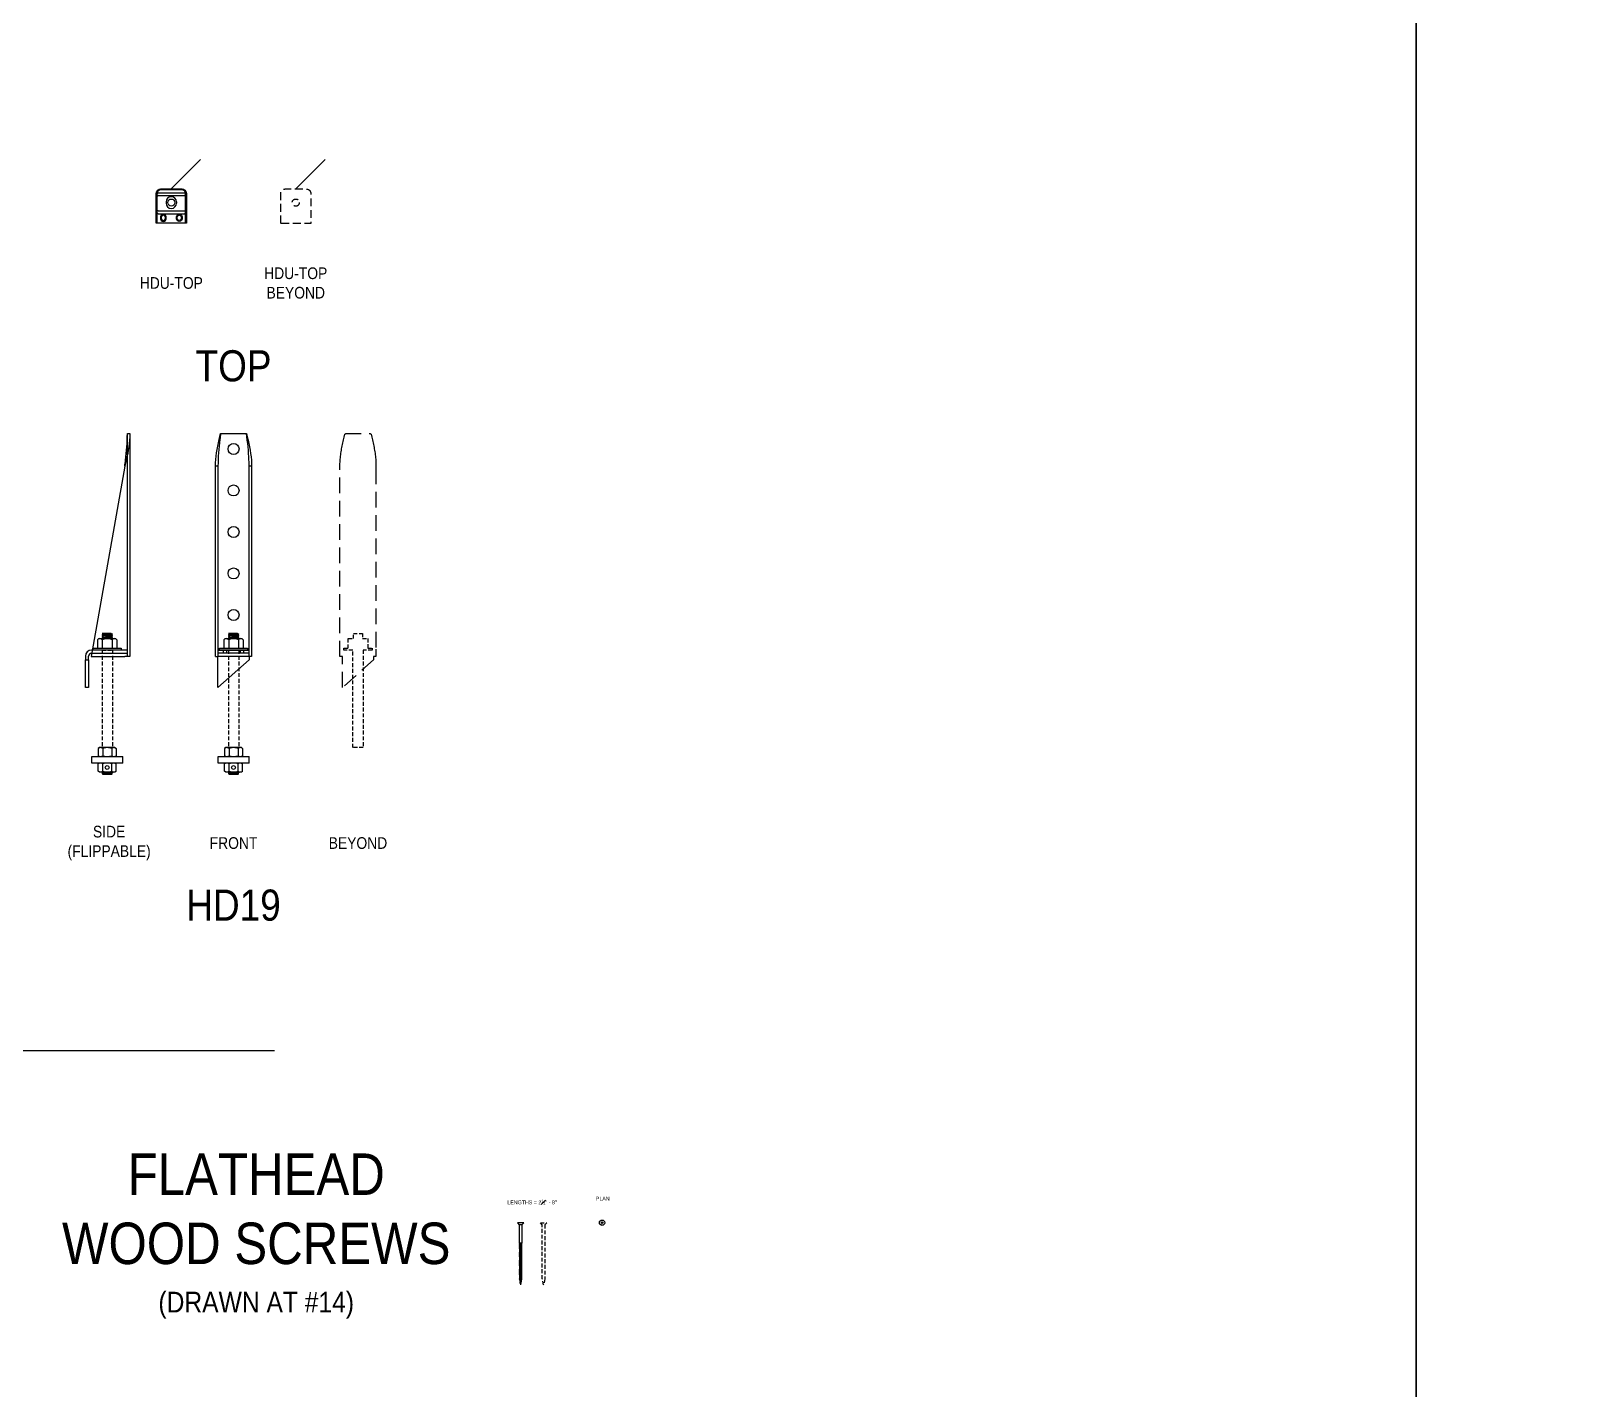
# Model space of a CAD drawing. Header units: inches. Extents: x -2661 to 42767, y -1222 to 9099.
# Drawn here: x 1371.5 to 1521.5, y 1383.2 to 1514.1 of the extents above; entities that cross this region are included whole.
import ezdxf

# ---------------------------------------------------------------- set-up
doc = ezdxf.new("R2010")
doc.units = ezdxf.units.IN
doc.header["$LTSCALE"] = 12
doc.header["$MEASUREMENT"] = 0
for name, pattern in [('HIDDEN', [0.375, 0.25, -0.125]), ('HIDDEN2', [0.1875, 0.125, -0.0625]), ('HIDDEN4', [0.09375, 0.0625, -0.03125]), ('HIDDEN8', [0.04625, 0.03125, -0.015])]:
    doc.linetypes.add(name, pattern=pattern)
doc.layers.get('0').update_dxf_attribs({"linetype": 'CONTINUOUS'})
doc.layers.add('S-ANNO-NONPLOT', color=253, linetype='CONTINUOUS', plot=False, transparency=0.5)
for name, color, linetype in [('S-ANNO-NOTE', 4, 'CONTINUOUS'), ('S-BOLT', 2, 'CONTINUOUS'), ('S-FASTENERS', 2, 'CONTINUOUS'), ('S-SIMPSON', 2, 'CONTINUOUS')]:
    doc.layers.add(name, color=color, linetype=linetype)
doc.styles.add('Arial', font='arial.ttf', dxfattribs={"width": 0.85})

# ---------------------------------------------------------------- blocks, each defined once
blk = doc.blocks.new('HDU-TOP')
for p, q in [((-1.38, -0.88), (-1.38, -0.87)), ((-1.37, -0.72), (-1.37, -0.45)), ((-1.28, -0.38), (1.28, -0.38)), ((1, -0.07), (-1, -0.07)), ((-0.5, -1.25), (-0.5, -1.38)), ((0.5, -1.25), (0.5, -1.38)), ((1.37, -0.72), (1.37, -0.45)), ((-1.28, -2.38), (1.28, -2.38))]:
    blk.add_line(p, q)
at = {"linetype": 'HIDDEN'}
for p, q in [((-1.28, -0.62), (1.28, -0.62)), ((-1.28, -2.12), (1.28, -2.12))]:
    blk.add_line(p, q, dxfattribs=at)
blk.add_lwpolyline([(-1.45, -3.31), (-1.45, -0.44, -0.414214), (-1.01, 0), (1.01, 0, -0.414214), (1.45, -0.44), (1.45, -3.31)], format="xyb", close=True)
for points in [[(-1.38, -3.31), (-1.38, -0.79), (-1.37, -0.72), (-1.37, -0.64), (-1.37, -0.58), (-1.37, -0.52), (-1.36, -0.47), (-1.35, -0.43), (-1.33, -0.4), (-1.31, -0.38), (-1.28, -0.38)], [(1.38, -3.31), (1.37, -0.79), (1.37, -0.72), (1.37, -0.64), (1.37, -0.58), (1.37, -0.52), (1.36, -0.47), (1.35, -0.43), (1.33, -0.4), (1.31, -0.38), (1.28, -0.38)], [(-1.28, -2.38), (-1.31, -2.37), (-1.33, -2.35), (-1.35, -2.32), (-1.36, -2.28), (-1.37, -2.23), (-1.37, -2.17), (-1.37, -2.11), (-1.37, -2.03), (-1.38, -1.96), (-1.38, -1.88)], [(1.28, -2.38), (1.31, -2.37), (1.33, -2.35), (1.35, -2.32), (1.36, -2.28), (1.37, -2.23), (1.37, -2.17), (1.37, -2.11), (1.37, -2.03), (1.37, -1.96), (1.37, -1.88)]]:
    blk.add_lwpolyline(points)
for points in [[(-1.28, -2.12), (-1.31, -2.12), (-1.33, -2.11), (-1.35, -2.1), (-1.36, -2.08), (-1.37, -2.05), (-1.37, -2.02), (-1.37, -1.99), (-1.37, -1.95), (-1.38, -1.92)], [(1.28, -2.12), (1.31, -2.12), (1.33, -2.11), (1.35, -2.1), (1.36, -2.08), (1.37, -2.05), (1.37, -2.02), (1.37, -1.99), (1.37, -1.95), (1.37, -1.92)]]:
    blk.add_lwpolyline(points, dxfattribs=at)
blk.add_circle((0, -1.31), 0.344)
for centre, radius, start, end in [((-1, -0.45), 0.375, 90, 180), ((0, -1.25), 0.5, 0, 180), ((0, -1.38), 0.5, 180, 0), ((1, -0.45), 0.375, 0, 90)]:
    blk.add_arc(centre, radius, start, end)
for centre, start, end in [((-1.28, -0.72), 90, 180), ((1.28, -0.72), 0, 90)]:
    blk.add_arc(centre, 0.0939, start, end, dxfattribs=at)
at = {"extrusion": (0, 0, -1)}
for major_axis in [(0, -0.344), (0, -0.258)]:
    blk.add_ellipse((-0.77, -2.78), major_axis=major_axis, ratio=0.818182, dxfattribs=at)
for major_axis in [(0, -0.344), (0, -0.258)]:
    blk.add_ellipse((0.77, -2.78), major_axis=major_axis, ratio=0.818182)
blk = doc.blocks.new('Flathead Screw_Plan')
for p, q in [((0.13, 0), (-0.13, 0)), ((0, -0.13), (0, 0.13))]:
    blk.add_line(p, q)
blk.add_circle((0, 0), 0.258)
blk = doc.blocks.new('*U454')
at = {"layer": 'S-FASTENERS'}
for p, q in [((0.31, 0), (-0.31, 0)), ((-0.31, 0), (-0.13, -0.19)), ((0.31, 0), (0.13, -0.19)), ((0.13, -0.19), (-0.13, -0.19)), ((-0.13, -0.19), (-0.13, -1.98)), ((0.13, -0.19), (0.13, -1.98)), ((0.13, -1.98), (-0.13, -1.98))]:
    blk.add_line(p, q, dxfattribs=at)
at = {"layer": 'S-FASTENERS', "color": 1}
for p, q in [((-0.09, -2.02), (-0.12, -1.98)), ((-0.12, -2.07), (0.09, -2.02)), ((0.12, -2.02), (-0.12, -2.07)), ((-0.09, -2.09), (-0.12, -2.07)), ((0.12, -2.12), (-0.12, -2.17)), ((-0.12, -2.17), (0.09, -2.12)), ((-0.09, -2.19), (-0.12, -2.17)), ((0.12, -2.22), (-0.12, -2.27)), ((-0.12, -2.27), (0.09, -2.22)), ((-0.09, -2.29), (-0.12, -2.27)), ((0.12, -2.32), (-0.12, -2.37)), ((-0.12, -2.37), (0.09, -2.32)), ((-0.09, -2.39), (-0.12, -2.37)), ((0.12, -2.42), (-0.12, -2.47)), ((-0.12, -2.47), (0.09, -2.42)), ((-0.09, -2.49), (-0.12, -2.47)), ((0.12, -2.52), (-0.12, -2.57)), ((-0.12, -2.57), (0.09, -2.52)), ((-0.09, -2.59), (-0.12, -2.57)), ((0.12, -2.62), (-0.12, -2.67)), ((-0.12, -2.67), (0.09, -2.62)), ((-0.09, -2.69), (-0.12, -2.67)), ((0.12, -2.72), (-0.12, -2.77)), ((-0.12, -2.77), (0.09, -2.72)), ((-0.09, -2.79), (-0.12, -2.77)), ((0.12, -2.82), (-0.12, -2.87)), ((-0.12, -2.87), (0.09, -2.82)), ((-0.09, -2.89), (-0.12, -2.87)), ((0.12, -2.92), (-0.12, -2.97)), ((-0.12, -2.97), (0.09, -2.92)), ((-0.09, -2.99), (-0.12, -2.97)), ((-0.09, -2.02), (-0.09, -2.06)), ((-0.09, -2.09), (0.09, -2.05)), ((-0.09, -2.09), (-0.09, -2.16)), ((-0.09, -2.19), (0.09, -2.15)), ((-0.09, -2.19), (-0.09, -2.26)), ((-0.09, -2.29), (0.09, -2.25)), ((-0.09, -2.29), (-0.09, -2.36)), ((-0.09, -2.39), (0.09, -2.35)), ((-0.09, -2.39), (-0.09, -2.46)), ((-0.09, -2.49), (0.09, -2.45)), ((-0.09, -2.49), (-0.09, -2.56)), ((-0.09, -2.59), (0.09, -2.55)), ((-0.09, -2.59), (-0.09, -2.66)), ((-0.09, -2.69), (0.09, -2.65)), ((-0.09, -2.69), (-0.09, -2.76)), ((-0.09, -2.79), (0.09, -2.75)), ((-0.09, -2.79), (-0.09, -2.86)), ((-0.09, -2.89), (0.09, -2.85)), ((-0.09, -2.89), (-0.09, -2.96)), ((-0.09, -2.99), (0.09, -2.95)), ((-0.09, -2.99), (-0.09, -3.06)), ((0.12, -1.98), (0.09, -2.02)), ((0.09, -2.05), (0.12, -2.02)), ((0.09, -2.02), (0.12, -2.02)), ((0.09, -2.05), (0.09, -2.12)), ((0.09, -2.12), (0.12, -2.12)), ((0.09, -2.15), (0.12, -2.12)), ((0.09, -2.15), (0.09, -2.22)), ((0.09, -2.25), (0.12, -2.22)), ((0.09, -2.22), (0.12, -2.22)), ((0.09, -2.25), (0.09, -2.32)), ((0.09, -2.32), (0.12, -2.32)), ((0.09, -2.35), (0.12, -2.32)), ((0.09, -2.35), (0.09, -2.42)), ((0.09, -2.45), (0.12, -2.42)), ((0.09, -2.42), (0.12, -2.42)), ((0.09, -2.45), (0.09, -2.52)), ((0.09, -2.52), (0.12, -2.52)), ((0.09, -2.55), (0.12, -2.52)), ((0.09, -2.55), (0.09, -2.62)), ((0.09, -2.62), (0.12, -2.62)), ((0.09, -2.65), (0.12, -2.62)), ((0.09, -2.65), (0.09, -2.72)), ((0.09, -2.75), (0.12, -2.72)), ((0.09, -2.72), (0.12, -2.72)), ((0.09, -2.75), (0.09, -2.82)), ((0.09, -2.82), (0.12, -2.82)), ((0.09, -2.85), (0.12, -2.82)), ((0.09, -2.85), (0.09, -2.92)), ((0.09, -2.95), (0.12, -2.92)), ((0.09, -2.92), (0.12, -2.92)), ((0.09, -2.95), (0.09, -3.02)), ((0.12, -3.02), (-0.12, -3.07)), ((-0.12, -3.07), (0.09, -3.02)), ((-0.09, -3.09), (-0.12, -3.07)), ((0.12, -3.12), (-0.12, -3.17)), ((-0.12, -3.17), (0.09, -3.12)), ((-0.09, -3.19), (-0.12, -3.17)), ((0.12, -3.22), (-0.12, -3.27)), ((-0.12, -3.27), (0.09, -3.22)), ((-0.09, -3.29), (-0.12, -3.27)), ((0.12, -3.36), (-0.12, -3.41)), ((-0.12, -3.41), (0.09, -3.36)), ((-0.09, -3.43), (-0.12, -3.41)), ((0.12, -3.46), (-0.12, -3.51)), ((-0.12, -3.51), (0.09, -3.46)), ((-0.09, -3.53), (-0.12, -3.51)), ((0.12, -3.56), (-0.12, -3.61)), ((-0.12, -3.61), (0.09, -3.56)), ((-0.09, -3.63), (-0.12, -3.61)), ((0.12, -3.66), (-0.12, -3.71)), ((-0.12, -3.71), (0.09, -3.66)), ((-0.09, -3.73), (-0.12, -3.71)), ((0.12, -3.76), (-0.12, -3.81)), ((-0.12, -3.81), (0.09, -3.76)), ((-0.09, -3.83), (-0.12, -3.81)), ((0.12, -3.86), (-0.12, -3.91)), ((-0.12, -3.91), (0.09, -3.86)), ((-0.09, -3.93), (-0.12, -3.91)), ((0.12, -3.96), (-0.12, -4.01)), ((-0.12, -4.01), (0.09, -3.96)), ((-0.09, -4.03), (-0.12, -4.01)), ((0.12, -4.06), (-0.12, -4.11)), ((-0.12, -4.11), (0.09, -4.06)), ((-0.09, -4.13), (-0.12, -4.11)), ((0.12, -4.16), (-0.12, -4.21)), ((-0.12, -4.21), (0.09, -4.16)), ((-0.09, -4.23), (-0.12, -4.21)), ((0.12, -4.26), (-0.12, -4.31)), ((-0.12, -4.31), (0.09, -4.26)), ((-0.09, -4.33), (-0.12, -4.31)), ((0.12, -4.36), (-0.12, -4.41)), ((-0.12, -4.41), (0.09, -4.36)), ((-0.09, -4.43), (-0.12, -4.41)), ((0.12, -4.46), (-0.12, -4.51)), ((-0.12, -4.51), (0.09, -4.46)), ((-0.09, -3.09), (0.09, -3.05)), ((-0.09, -3.09), (-0.09, -3.16)), ((-0.09, -3.19), (0.09, -3.15)), ((-0.09, -3.19), (-0.09, -3.26)), ((-0.09, -3.29), (0.09, -3.25)), ((-0.09, -3.29), (-0.09, -3.4)), ((-0.09, -3.43), (0.09, -3.39)), ((-0.09, -3.43), (-0.09, -3.5)), ((-0.09, -3.53), (0.09, -3.49)), ((-0.09, -3.53), (-0.09, -3.6)), ((-0.09, -3.63), (0.09, -3.59)), ((-0.09, -3.63), (-0.09, -3.7)), ((-0.09, -3.73), (0.09, -3.69)), ((-0.09, -3.73), (-0.09, -3.8)), ((-0.09, -3.83), (0.09, -3.79)), ((-0.09, -3.83), (-0.09, -3.9)), ((-0.09, -3.93), (0.09, -3.89)), ((-0.09, -3.93), (-0.09, -4)), ((-0.09, -4.03), (0.09, -3.99)), ((-0.09, -4.03), (-0.09, -4.1)), ((-0.09, -4.13), (0.09, -4.09)), ((-0.09, -4.13), (-0.09, -4.2)), ((-0.09, -4.23), (0.09, -4.19)), ((-0.09, -4.23), (-0.09, -4.3)), ((-0.09, -4.33), (0.09, -4.29)), ((-0.09, -4.33), (-0.09, -4.4)), ((-0.09, -4.43), (0.09, -4.39)), ((-0.09, -4.43), (-0.09, -4.5)), ((-0.09, -4.53), (0.09, -4.49)), ((0.09, -3.02), (0.12, -3.02)), ((0.09, -3.05), (0.12, -3.02)), ((0.09, -3.05), (0.09, -3.12)), ((0.09, -3.12), (0.12, -3.12)), ((0.09, -3.15), (0.12, -3.12)), ((0.09, -3.15), (0.09, -3.22)), ((0.09, -3.25), (0.12, -3.22)), ((0.09, -3.22), (0.12, -3.22)), ((0.09, -3.25), (0.09, -3.36)), ((0.09, -3.36), (0.12, -3.36)), ((0.09, -3.39), (0.12, -3.36)), ((0.09, -3.39), (0.09, -3.46)), ((0.09, -3.49), (0.12, -3.46)), ((0.09, -3.46), (0.12, -3.46)), ((0.09, -3.49), (0.09, -3.56)), ((0.09, -3.56), (0.12, -3.56)), ((0.09, -3.59), (0.12, -3.56)), ((0.09, -3.59), (0.09, -3.66)), ((0.09, -3.66), (0.12, -3.66)), ((0.09, -3.69), (0.12, -3.66)), ((0.09, -3.69), (0.09, -3.76)), ((0.09, -3.79), (0.12, -3.76)), ((0.09, -3.76), (0.12, -3.76)), ((0.09, -3.79), (0.09, -3.86)), ((0.09, -3.86), (0.12, -3.86)), ((0.09, -3.89), (0.12, -3.86)), ((0.09, -3.89), (0.09, -3.96)), ((0.09, -3.99), (0.12, -3.96)), ((0.09, -3.96), (0.12, -3.96)), ((0.09, -3.99), (0.09, -4.06)), ((0.09, -4.06), (0.12, -4.06)), ((0.09, -4.09), (0.12, -4.06)), ((0.09, -4.09), (0.09, -4.16)), ((0.09, -4.16), (0.12, -4.16)), ((0.09, -4.19), (0.12, -4.16)), ((0.09, -4.19), (0.09, -4.26)), ((0.09, -4.29), (0.12, -4.26)), ((0.09, -4.26), (0.12, -4.26)), ((0.09, -4.29), (0.09, -4.36)), ((0.09, -4.39), (0.12, -4.36)), ((0.09, -4.36), (0.12, -4.36)), ((0.09, -4.39), (0.09, -4.46)), ((0.09, -4.46), (0.12, -4.46)), ((0.09, -4.49), (0.12, -4.46)), ((0.09, -4.49), (0.09, -4.56)), ((-0.09, -4.53), (-0.12, -4.51)), ((0.12, -4.56), (-0.12, -4.61)), ((-0.12, -4.61), (0.09, -4.56)), ((-0.09, -4.63), (-0.12, -4.61)), ((0.12, -4.66), (-0.12, -4.71)), ((-0.12, -4.71), (0.09, -4.66)), ((-0.09, -4.73), (-0.12, -4.71)), ((0.12, -4.76), (-0.12, -4.81)), ((-0.12, -4.81), (0.09, -4.76)), ((-0.09, -4.83), (-0.12, -4.81)), ((0.12, -4.86), (-0.12, -4.91)), ((-0.12, -4.91), (0.09, -4.86)), ((-0.09, -4.93), (-0.12, -4.91)), ((0.12, -4.96), (-0.12, -5.01)), ((-0.12, -5.01), (0.09, -4.96)), ((-0.09, -5.03), (-0.12, -5.01)), ((0.12, -5.06), (-0.12, -5.11)), ((-0.12, -5.11), (0.09, -5.06)), ((-0.09, -5.13), (-0.12, -5.11)), ((0.12, -5.16), (-0.12, -5.21)), ((-0.12, -5.21), (0.09, -5.16)), ((-0.09, -5.23), (-0.12, -5.21)), ((0.12, -5.26), (-0.12, -5.31)), ((-0.12, -5.31), (0.09, -5.26)), ((-0.09, -5.33), (-0.12, -5.31)), ((0.12, -5.36), (-0.12, -5.41)), ((-0.12, -5.41), (0.09, -5.36)), ((-0.09, -5.43), (-0.12, -5.41)), ((0.11, -5.46), (-0.11, -5.5)), ((-0.11, -5.5), (0.08, -5.46)), ((-0.07, -5.53), (-0.11, -5.5)), ((-0.09, -4.53), (-0.09, -4.6)), ((-0.09, -4.63), (0.09, -4.59)), ((-0.09, -4.63), (-0.09, -4.7)), ((-0.09, -4.73), (0.09, -4.69)), ((-0.09, -4.73), (-0.09, -4.8)), ((-0.09, -4.83), (0.09, -4.79)), ((-0.09, -4.83), (-0.09, -4.9)), ((-0.09, -4.93), (0.09, -4.89)), ((-0.09, -4.93), (-0.09, -5)), ((-0.09, -5.03), (0.09, -4.99)), ((-0.09, -5.03), (-0.09, -5.1)), ((-0.09, -5.13), (0.09, -5.09)), ((-0.09, -5.13), (-0.09, -5.2)), ((-0.09, -5.23), (0.09, -5.19)), ((-0.09, -5.23), (-0.09, -5.3)), ((-0.09, -5.33), (0.09, -5.29)), ((-0.09, -5.33), (-0.09, -5.4)), ((-0.09, -5.43), (0.09, -5.39)), ((-0.09, -5.43), (-0.08, -5.49)), ((-0.09, -5.6), (0.07, -5.56)), ((0.1, -5.57), (-0.09, -5.6)), ((-0.06, -5.62), (-0.09, -5.6)), ((0.08, -5.67), (-0.08, -5.69)), ((-0.08, -5.69), (0.05, -5.67)), ((-0.04, -5.72), (-0.08, -5.69)), ((-0.07, -5.53), (0.08, -5.49)), ((-0.07, -5.53), (-0.06, -5.59)), ((-0.06, -5.62), (0.06, -5.59)), ((-0.06, -5.62), (-0.05, -5.69)), ((-0.06, -5.79), (0.03, -5.77)), ((0.07, -5.78), (-0.06, -5.79)), ((-0.03, -5.82), (-0.06, -5.79)), ((-0.04, -5.72), (0.05, -5.7)), ((-0.04, -5.72), (-0.03, -5.78)), ((-0.03, -5.82), (0.03, -5.8)), ((-0.03, -5.82), (0, -6)), ((0.03, -5.8), (0, -6)), ((0.05, -5.7), (0.03, -5.77)), ((0.03, -5.77), (0.07, -5.78)), ((0.03, -5.8), (0.07, -5.78)), ((0.06, -5.59), (0.05, -5.67)), ((0.05, -5.67), (0.08, -5.67)), ((0.05, -5.7), (0.08, -5.67)), ((0.06, -5.59), (0.1, -5.57)), ((0.08, -5.49), (0.07, -5.56)), ((0.07, -5.56), (0.1, -5.57)), ((0.09, -5.39), (0.08, -5.46)), ((0.08, -5.46), (0.11, -5.46)), ((0.08, -5.49), (0.11, -5.46)), ((0.09, -4.56), (0.12, -4.56)), ((0.09, -4.59), (0.12, -4.56)), ((0.09, -4.59), (0.09, -4.66)), ((0.09, -4.69), (0.12, -4.66)), ((0.09, -4.66), (0.12, -4.66)), ((0.09, -4.69), (0.09, -4.76)), ((0.09, -4.76), (0.12, -4.76)), ((0.09, -4.79), (0.12, -4.76)), ((0.09, -4.79), (0.09, -4.86)), ((0.09, -4.89), (0.12, -4.86)), ((0.09, -4.86), (0.12, -4.86)), ((0.09, -4.89), (0.09, -4.96)), ((0.09, -4.96), (0.12, -4.96)), ((0.09, -4.99), (0.12, -4.96)), ((0.09, -4.99), (0.09, -5.06)), ((0.09, -5.06), (0.12, -5.06)), ((0.09, -5.09), (0.12, -5.06)), ((0.09, -5.09), (0.09, -5.16)), ((0.09, -5.19), (0.12, -5.16)), ((0.09, -5.16), (0.12, -5.16)), ((0.09, -5.19), (0.09, -5.26)), ((0.09, -5.26), (0.12, -5.26)), ((0.09, -5.29), (0.12, -5.26)), ((0.09, -5.29), (0.09, -5.36)), ((0.09, -5.36), (0.12, -5.36)), ((0.09, -5.39), (0.12, -5.36))]:
    blk.add_line(p, q, dxfattribs=at)
blk = doc.blocks.new('*U455')
at = {"color": 0, "linetype": 'ByBlock'}
blk.add_lwpolyline([(-0.31, 0), (0.31, 0), (0.13, -0.19), (0.13, -5.42), (0, -6), (-0.13, -5.42), (-0.13, -0.19)], close=True, dxfattribs=at)
blk = doc.blocks.new('HD19-f')
for p, q in [((-1.25, 21.5), (1.25, 21.5)), ((-1.74, 0), (-1.74, 18.35)), ((-1.61, 18.35), (-1.74, 18.35)), ((-1.5, 18.35), (-1.61, 18.35)), ((-1.5, 18.35), (-1.5, 0.61)), ((1.61, 18.35), (1.5, 18.35)), ((1.5, 0.61), (1.5, 18.35)), ((1.74, 18.35), (1.61, 18.35)), ((1.74, 18.35), (1.74, 0)), ((-1.74, 0), (-1.5, 0)), ((-1.5, 0.61), (1.5, 0.61)), ((-1.5, 0.61), (-1.5, 0.01)), ((-1.5, -3), (-1.5, 0.01)), ((1.5, 0.01), (1.5, 0.61)), ((1.5, 0.01), (1.5, -0.33)), ((1.74, 0), (1.5, 0)), ((-1.5, -3), (1.5, -0.33))]:
    blk.add_line(p, q)
at = {"ltscale": 1.116445}
blk.add_line((1.5, 0.31), (-1.5, 0.31), dxfattribs=at)
at = {"ltscale": 0.949925}
for p, q in [((-1.25, 0), (-1.5, 0)), ((1.5, 0), (1.25, 0))]:
    blk.add_line(p, q, dxfattribs=at)
at = {"ltscale": 1.099529}
blk.add_line((1.25, 0), (-1.25, 0), dxfattribs=at)
at = {"ltscale": 0.569404}
for p, q in [((-1, 0.61), (-1, 0.31)), ((-0.66, 0.31), (-0.66, 0.61)), ((0.66, 0.31), (0.66, 0.61)), ((1, 0.31), (1, 0.61))]:
    blk.add_line(p, q, dxfattribs=at)
for centre in [(0, 20), (0, 16), (0, 12), (0, 8), (0, 4)]:
    blk.add_circle(centre, 0.531)
for points, knots in [([(-1.74, 18.35), (-1.74, 19.21), (-1.59, 20.06), (-1.39, 20.92), (-1.34, 21.11), (-1.3, 21.31), (-1.25, 21.5)], [0, 0, 0, 0, 0.8145324, 0.8145324, 0.8145324, 1, 1, 1, 1]), ([(-1.25, 21.5), (-1.27, 21.31), (-1.3, 21.11), (-1.32, 20.92), (-1.42, 20.06), (-1.5, 19.21), (-1.5, 18.35)], [-1, -1, -1, -1, -0.8145324, -0.8145324, -0.8145324, 0, 0, 0, 0]), ([(1.5, 18.35), (1.5, 18.54), (1.5, 18.74), (1.49, 18.93), (1.46, 19.79), (1.36, 20.64), (1.25, 21.5)], [-1, -1, -1, -1, -0.814532, -0.814532, -0.814532, 0, 0, 0, 0]), ([(1.25, 21.5), (1.46, 20.64), (1.66, 19.79), (1.72, 18.93), (1.73, 18.74), (1.74, 18.54), (1.74, 18.35)], [0, 0, 0, 0, 0.814532, 0.814532, 0.814532, 1, 1, 1, 1])]:
    blk.add_open_spline(points, degree=3, knots=knots)
blk = doc.blocks.new('*U1209')
for p, q in [((-0.24, 21.5), (0, 21.5)), ((0, 21.5), (0, 0)), ((-0.49, 18.35), (-3.74, 0)), ((-4.29, 0.01), (-4.29, -0.33)), ((-3.99, -0.33), (-3.99, 0.01)), ((-3.74, 0), (-0.49, 0)), ((-3.63, 0.61), (-3.69, 0.61)), ((-3.69, 0.31), (-3.68, 0.31)), ((0, 0), (-0.49, 0)), ((-4.29, -0.33), (-3.99, -0.33)), ((-4.29, -3), (-4.29, -0.33)), ((-3.99, -0.33), (-3.99, -3)), ((-3.99, -3), (-4.29, -3))]:
    blk.add_line(p, q)
at = {"ltscale": 1.083495}
blk.add_line((-0.24, 0), (-0.24, 21.5), dxfattribs=at)
at = {"ltscale": 1.095848}
blk.add_line((-3.68, 0.31), (-0.74, 0.31), dxfattribs=at)
at = {"ltscale": 1.07614}
blk.add_line((-0.74, 0.61), (-3.63, 0.61), dxfattribs=at)
at = {"ltscale": 1.140311}
for p, q in [((-0.24, 0.61), (-0.74, 0.61)), ((-0.74, 0.31), (-0.24, 0.31))]:
    blk.add_line(p, q, dxfattribs=at)
for radius in [0.598, 0.299]:
    blk.add_arc((-3.69, 0.01), radius, 90, 180)
for points, knots in [([(-0.49, 18.35), (-0.46, 18.54), (-0.44, 18.74), (-0.42, 18.93), (-0.32, 19.79), (-0.24, 20.64), (-0.24, 21.5)], [-1, -1, -1, -1, -0.814532, -0.814532, -0.814532, 0, 0, 0, 0]), ([(0, 21.5), (0, 20.64), (-0.15, 19.79), (-0.35, 18.93), (-0.39, 18.74), (-0.44, 18.54), (-0.49, 18.35)], [0, 0, 0, 0, 0.814532, 0.814532, 0.814532, 1, 1, 1, 1])]:
    blk.add_open_spline(points, degree=3, knots=knots)
blk = doc.blocks.new('SIMPSON PAB8 HEAD')
for points in [[(-0.79, 0), (-0.91, -0.07)], [(-0.69, 0), (-0.73, 0), (-0.77, -0.01), (-0.82, -0.02), (-0.86, -0.04), (-0.91, -0.07)], [(0.71, 0), (-0.79, 0)], [(-0.47, -0.07), (-0.52, -0.04), (-0.57, -0.02), (-0.61, -0.01), (-0.65, 0), (-0.69, 0)], [(-0.04, 0), (-0.12, 0), (-0.21, -0.01), (-0.29, -0.02), (-0.38, -0.04), (-0.47, -0.07)], [(0.39, -0.07), (0.3, -0.04), (0.21, -0.02), (0.12, -0.01), (0.04, 0), (-0.04, 0)], [(0.61, 0), (0.57, 0), (0.52, -0.01), (0.48, -0.02), (0.44, -0.04), (0.39, -0.07)], [(0.82, -0.07), (0.78, -0.04), (0.73, -0.02), (0.69, -0.01), (0.65, 0), (0.61, 0)], [(0.71, 0), (0.82, -0.07)], [(-1.54, -1.48), (-1.54, -0.86)], [(-1.54, -0.86), (1.46, -0.86)], [(1.46, -1.48), (-1.54, -1.48)], [(-0.91, -0.07), (-0.91, -0.79)], [(-0.79, -0.86), (-0.91, -0.79)], [(-0.91, -0.79), (-0.86, -0.82), (-0.82, -0.83), (-0.77, -0.85), (-0.73, -0.86), (-0.69, -0.86)], [(-0.79, -1.48), (-0.91, -1.55)], [(-0.69, -1.48), (-0.73, -1.49), (-0.77, -1.49), (-0.82, -1.51), (-0.86, -1.53), (-0.91, -1.55)], [(-0.69, -0.86), (-0.65, -0.86), (-0.61, -0.85), (-0.57, -0.83), (-0.52, -0.82), (-0.47, -0.79)], [(-0.47, -1.55), (-0.52, -1.53), (-0.57, -1.51), (-0.61, -1.49), (-0.65, -1.49), (-0.69, -1.48)], [(-0.47, -0.07), (-0.47, -0.79)], [(-0.47, -0.79), (-0.38, -0.82), (-0.29, -0.83), (-0.21, -0.85), (-0.12, -0.86), (-0.04, -0.86)], [(-0.04, -1.48), (-0.12, -1.49), (-0.21, -1.49), (-0.29, -1.51), (-0.38, -1.53), (-0.47, -1.55)], [(-0.04, -0.86), (0.04, -0.86), (0.12, -0.85), (0.21, -0.83), (0.3, -0.82), (0.39, -0.79)], [(0.39, -1.55), (0.3, -1.53), (0.21, -1.51), (0.12, -1.49), (0.04, -1.49), (-0.04, -1.48)], [(0.39, -0.07), (0.39, -0.79)], [(0.39, -0.79), (0.44, -0.82), (0.48, -0.83), (0.52, -0.85), (0.57, -0.86), (0.61, -0.86)], [(0.61, -1.48), (0.57, -1.49), (0.52, -1.49), (0.48, -1.51), (0.44, -1.53), (0.39, -1.55)], [(0.61, -0.86), (0.65, -0.86), (0.69, -0.85), (0.73, -0.83), (0.78, -0.82), (0.82, -0.79)], [(0.82, -1.55), (0.78, -1.53), (0.73, -1.51), (0.69, -1.49), (0.65, -1.49), (0.61, -1.48)], [(0.71, -0.86), (0.82, -0.79)], [(0.71, -1.48), (0.82, -1.55)], [(0.82, -0.07), (0.82, -0.79)], [(1.46, -1.48), (1.46, -0.86)], [(-0.91, -2.27), (-0.91, -1.55)], [(-0.79, -2.34), (-0.91, -2.27)], [(-0.91, -2.27), (-0.86, -2.3), (-0.82, -2.32), (-0.77, -2.33), (-0.73, -2.34), (-0.69, -2.34)], [(-0.79, -2.34), (0.71, -2.34)], [(-0.69, -2.34), (-0.65, -2.34), (-0.61, -2.33), (-0.57, -2.32), (-0.52, -2.3), (-0.47, -2.27)], [(-0.54, -2.34), (-0.54, -2.36)], [(-0.54, -2.36), (-0.54, -2.36), (-0.54, -2.36), (-0.54, -2.36), (-0.54, -2.36), (-0.54, -2.36), (-0.54, -2.36), (-0.54, -2.36), (-0.54, -2.36), (-0.54, -2.36), (-0.53, -2.36), (-0.53, -2.36), (-0.53, -2.36), (-0.53, -2.36), (-0.52, -2.36), (-0.52, -2.36), (-0.52, -2.36), (-0.51, -2.36), (-0.51, -2.36), (-0.51, -2.35), (-0.5, -2.35), (-0.5, -2.35), (-0.49, -2.35), (-0.49, -2.35), (-0.48, -2.35), (-0.47, -2.35), (-0.47, -2.35), (-0.46, -2.35), (-0.46, -2.35), (-0.45, -2.35), (-0.44, -2.35), (-0.43, -2.35), (-0.43, -2.35), (-0.42, -2.35), (-0.41, -2.35), (-0.4, -2.35), (-0.39, -2.35), (-0.39, -2.35), (-0.38, -2.35), (-0.37, -2.35), (-0.36, -2.34), (-0.35, -2.34), (-0.34, -2.34), (-0.33, -2.34), (-0.32, -2.34), (-0.31, -2.34), (-0.3, -2.34), (-0.29, -2.34)], [(-0.46, -2.41), (-0.47, -2.4), (-0.48, -2.4), (-0.49, -2.4), (-0.49, -2.39), (-0.5, -2.39), (-0.51, -2.38), (-0.51, -2.38), (-0.52, -2.38), (-0.53, -2.37), (-0.53, -2.37), (-0.54, -2.36)], [(0.46, -2.4), (0.46, -2.4), (0.46, -2.4), (0.46, -2.41), (0.46, -2.41), (0.45, -2.41), (0.45, -2.41), (0.45, -2.41), (0.44, -2.41), (0.44, -2.41), (0.43, -2.41), (0.43, -2.41), (0.42, -2.41), (0.41, -2.41), (0.4, -2.41), (0.39, -2.41), (0.38, -2.42), (0.37, -2.42), (0.36, -2.42), (0.35, -2.42), (0.34, -2.42), (0.33, -2.42), (0.31, -2.42), (0.3, -2.42), (0.28, -2.42), (0.27, -2.42), (0.25, -2.42), (0.24, -2.42), (0.22, -2.42), (0.21, -2.43), (0.19, -2.43), (0.17, -2.43), (0.15, -2.43), (0.14, -2.43), (0.12, -2.43), (0.1, -2.43), (0.08, -2.43), (0.06, -2.43), (0.04, -2.43), (0.02, -2.43), (0, -2.43), (-0.01, -2.43), (-0.03, -2.44), (-0.05, -2.44), (-0.07, -2.44), (-0.09, -2.44), (-0.11, -2.44), (-0.13, -2.44), (-0.15, -2.44), (-0.17, -2.44), (-0.19, -2.44), (-0.2, -2.44), (-0.22, -2.44), (-0.24, -2.44), (-0.26, -2.44), (-0.28, -2.45), (-0.29, -2.45), (-0.31, -2.45), (-0.33, -2.45), (-0.34, -2.45), (-0.36, -2.45), (-0.37, -2.45), (-0.39, -2.45), (-0.4, -2.45), (-0.41, -2.45), (-0.43, -2.45), (-0.44, -2.45), (-0.45, -2.45), (-0.46, -2.46), (-0.47, -2.46), (-0.48, -2.46), (-0.49, -2.46), (-0.5, -2.46), (-0.5, -2.46), (-0.51, -2.46), (-0.52, -2.46), (-0.52, -2.46), (-0.53, -2.46), (-0.53, -2.46), (-0.54, -2.46), (-0.54, -2.46), (-0.54, -2.47), (-0.54, -2.47), (-0.54, -2.47)], [(-0.54, -2.47), (-0.53, -2.46), (-0.53, -2.46), (-0.52, -2.45), (-0.51, -2.45), (-0.51, -2.45), (-0.5, -2.44), (-0.49, -2.44), (-0.48, -2.43), (-0.48, -2.43), (-0.47, -2.42), (-0.46, -2.42)], [(-0.54, -2.47), (-0.54, -2.49)], [(-0.46, -2.53), (-0.47, -2.53), (-0.48, -2.52), (-0.49, -2.52), (-0.49, -2.52), (-0.5, -2.51), (-0.51, -2.51), (-0.51, -2.5), (-0.52, -2.5), (-0.53, -2.5), (-0.53, -2.49), (-0.54, -2.49)], [(0.45, -2.52), (0.45, -2.52), (0.45, -2.52), (0.45, -2.52), (0.45, -2.52), (0.45, -2.52), (0.44, -2.52), (0.44, -2.52), (0.44, -2.52), (0.44, -2.53), (0.43, -2.53), (0.43, -2.53), (0.43, -2.53), (0.42, -2.53), (0.42, -2.53), (0.41, -2.53), (0.41, -2.53), (0.4, -2.53), (0.39, -2.53), (0.39, -2.53), (0.38, -2.53), (0.37, -2.53), (0.36, -2.53), (0.36, -2.53), (0.35, -2.53), (0.34, -2.53), (0.33, -2.53), (0.32, -2.53), (0.31, -2.53), (0.3, -2.53), (0.29, -2.53), (0.28, -2.53), (0.27, -2.53), (0.26, -2.53), (0.25, -2.53), (0.24, -2.53), (0.22, -2.54), (0.21, -2.54), (0.2, -2.54), (0.19, -2.54), (0.17, -2.54), (0.16, -2.54), (0.15, -2.54), (0.14, -2.54), (0.12, -2.54), (0.11, -2.54), (0.1, -2.54), (0.08, -2.54), (0.07, -2.54), (0.05, -2.54), (0.04, -2.54), (0.03, -2.54), (0.01, -2.54), (0, -2.54), (-0.02, -2.54), (-0.03, -2.54), (-0.04, -2.54), (-0.06, -2.54), (-0.07, -2.54), (-0.09, -2.54), (-0.1, -2.54), (-0.11, -2.54), (-0.13, -2.54), (-0.14, -2.55), (-0.16, -2.55), (-0.17, -2.55), (-0.18, -2.55), (-0.2, -2.55), (-0.21, -2.55), (-0.22, -2.55), (-0.23, -2.55), (-0.25, -2.55), (-0.26, -2.55), (-0.27, -2.55), (-0.28, -2.55), (-0.3, -2.55), (-0.31, -2.55), (-0.32, -2.55), (-0.33, -2.55), (-0.34, -2.55), (-0.35, -2.55), (-0.36, -2.55), (-0.37, -2.55), (-0.38, -2.55), (-0.39, -2.55), (-0.4, -2.55), (-0.41, -2.55), (-0.41, -2.55), (-0.42, -2.55), (-0.43, -2.56), (-0.44, -2.56), (-0.44, -2.56), (-0.45, -2.56), (-0.45, -2.56), (-0.46, -2.56), (-0.46, -2.56), (-0.47, -2.56), (-0.47, -2.56), (-0.48, -2.56), (-0.48, -2.56), (-0.48, -2.56), (-0.49, -2.56), (-0.49, -2.56), (-0.49, -2.56), (-0.49, -2.56), (-0.49, -2.56), (-0.49, -2.56), (-0.49, -2.56)], [(-0.49, -2.56), (-0.49, -2.56), (-0.49, -2.56), (-0.48, -2.56), (-0.48, -2.56), (-0.48, -2.55), (-0.48, -2.55), (-0.47, -2.55), (-0.47, -2.55), (-0.47, -2.55), (-0.47, -2.55), (-0.46, -2.55)], [(-0.46, -2.59), (-0.49, -2.56)], [(-0.47, -2.27), (-0.47, -1.55)], [(-0.47, -2.27), (-0.38, -2.3), (-0.29, -2.32), (-0.21, -2.33), (-0.12, -2.34), (-0.04, -2.34)], [(0.38, -2.35), (0.38, -2.35), (0.38, -2.35), (0.37, -2.35), (0.37, -2.35), (0.37, -2.35), (0.36, -2.35), (0.36, -2.35), (0.35, -2.35), (0.35, -2.35), (0.34, -2.35), (0.33, -2.35), (0.32, -2.35), (0.32, -2.36), (0.31, -2.36), (0.3, -2.36), (0.29, -2.36), (0.28, -2.36), (0.27, -2.36), (0.26, -2.36), (0.25, -2.36), (0.24, -2.36), (0.22, -2.36), (0.21, -2.36), (0.2, -2.36), (0.19, -2.36), (0.17, -2.36), (0.16, -2.37), (0.15, -2.37), (0.13, -2.37), (0.12, -2.37), (0.1, -2.37), (0.09, -2.37), (0.07, -2.37), (0.06, -2.37), (0.04, -2.37), (0.03, -2.37), (0.01, -2.37), (0, -2.37), (-0.02, -2.37), (-0.04, -2.38), (-0.05, -2.38), (-0.07, -2.38), (-0.08, -2.38), (-0.1, -2.38), (-0.11, -2.38), (-0.13, -2.38), (-0.14, -2.38), (-0.16, -2.38), (-0.17, -2.38), (-0.19, -2.38), (-0.2, -2.38), (-0.22, -2.38), (-0.23, -2.38), (-0.25, -2.39), (-0.26, -2.39), (-0.27, -2.39), (-0.28, -2.39), (-0.3, -2.39), (-0.31, -2.39), (-0.32, -2.39), (-0.33, -2.39), (-0.34, -2.39), (-0.35, -2.39), (-0.36, -2.39), (-0.37, -2.39), (-0.38, -2.39), (-0.39, -2.4), (-0.4, -2.4), (-0.41, -2.4), (-0.42, -2.4), (-0.42, -2.4), (-0.43, -2.4), (-0.44, -2.4), (-0.44, -2.4), (-0.45, -2.4), (-0.45, -2.4), (-0.45, -2.4), (-0.46, -2.4), (-0.46, -2.4), (-0.46, -2.4), (-0.46, -2.41), (-0.46, -2.41), (-0.46, -2.41)], [(-0.46, -2.41), (-0.46, -2.42)], [(0.38, -2.47), (0.38, -2.47), (0.38, -2.47), (0.37, -2.47), (0.37, -2.47), (0.37, -2.47), (0.36, -2.48), (0.36, -2.48), (0.35, -2.48), (0.35, -2.48), (0.34, -2.48), (0.33, -2.48), (0.32, -2.48), (0.32, -2.48), (0.31, -2.48), (0.3, -2.48), (0.29, -2.48), (0.28, -2.48), (0.27, -2.48), (0.26, -2.48), (0.25, -2.49), (0.24, -2.49), (0.22, -2.49), (0.21, -2.49), (0.2, -2.49), (0.19, -2.49), (0.17, -2.49), (0.16, -2.49), (0.15, -2.49), (0.13, -2.49), (0.12, -2.49), (0.1, -2.49), (0.09, -2.49), (0.07, -2.5), (0.06, -2.5), (0.04, -2.5), (0.03, -2.5), (0.01, -2.5), (0, -2.5), (-0.02, -2.5), (-0.04, -2.5), (-0.05, -2.5), (-0.07, -2.5), (-0.08, -2.5), (-0.1, -2.5), (-0.11, -2.5), (-0.13, -2.5), (-0.14, -2.51), (-0.16, -2.51), (-0.17, -2.51), (-0.19, -2.51), (-0.2, -2.51), (-0.22, -2.51), (-0.23, -2.51), (-0.24, -2.51), (-0.26, -2.51), (-0.27, -2.51), (-0.28, -2.51), (-0.3, -2.51), (-0.31, -2.51), (-0.32, -2.51), (-0.33, -2.52), (-0.34, -2.52), (-0.35, -2.52), (-0.37, -2.52), (-0.37, -2.52), (-0.38, -2.52), (-0.39, -2.52), (-0.4, -2.52), (-0.41, -2.52), (-0.42, -2.52), (-0.42, -2.52), (-0.43, -2.52), (-0.44, -2.52), (-0.44, -2.53), (-0.45, -2.53), (-0.45, -2.53), (-0.45, -2.53), (-0.46, -2.53), (-0.46, -2.53), (-0.46, -2.53), (-0.46, -2.53), (-0.46, -2.53), (-0.46, -2.53)], [(-0.46, -2.53), (-0.46, -2.55)], [(0.38, -2.59), (-0.46, -2.59)], [(-0.04, -2.34), (0.04, -2.34), (0.12, -2.33), (0.21, -2.32), (0.3, -2.3), (0.39, -2.27)], [(0.39, -2.34), (0.39, -2.34), (0.39, -2.34), (0.39, -2.34), (0.39, -2.34), (0.38, -2.34), (0.38, -2.34), (0.38, -2.34), (0.38, -2.34), (0.38, -2.35), (0.38, -2.35), (0.38, -2.35)], [(0.38, -2.35), (0.38, -2.36)], [(0.38, -2.36), (0.39, -2.36), (0.4, -2.37), (0.4, -2.37), (0.41, -2.37), (0.42, -2.38), (0.42, -2.38), (0.43, -2.39), (0.44, -2.39), (0.44, -2.39), (0.45, -2.4), (0.46, -2.4)], [(0.46, -2.43), (0.45, -2.43), (0.44, -2.43), (0.44, -2.44), (0.43, -2.44), (0.42, -2.45), (0.42, -2.45), (0.41, -2.45), (0.4, -2.46), (0.39, -2.46), (0.39, -2.47), (0.38, -2.47)], [(0.38, -2.47), (0.38, -2.48)], [(0.38, -2.48), (0.39, -2.49), (0.39, -2.49), (0.4, -2.49), (0.41, -2.5), (0.41, -2.5), (0.42, -2.5), (0.42, -2.51), (0.43, -2.51), (0.44, -2.52), (0.44, -2.52), (0.45, -2.52)], [(0.38, -2.59), (0.45, -2.52)], [(0.39, -2.27), (0.39, -1.55)], [(0.39, -2.27), (0.44, -2.3), (0.48, -2.32), (0.52, -2.33), (0.57, -2.34), (0.61, -2.34)], [(0.46, -2.4), (0.46, -2.43)], [(0.61, -2.34), (0.65, -2.34), (0.69, -2.33), (0.73, -2.32), (0.78, -2.3), (0.82, -2.27)], [(0.71, -2.34), (0.82, -2.27)], [(0.82, -2.27), (0.82, -1.55)]]:
    blk.add_lwpolyline(points)
blk.add_circle((-0.04, -1.91), 0.185)
blk = doc.blocks.new('NUT-SM-THREADS-new')
for p, q in [((-0.94, 0.81), (-0.94, 0)), ((-0.94, 0), (-0.84, 0)), ((-0.84, 0), (0.84, 0)), ((-0.7, 0.94), (0.7, 0.94)), ((0.39, 1.44), (-0.5, 1.44)), ((-0.5, 1.44), (-0.39, 1.37)), ((-0.5, 1.31), (-0.39, 1.37)), ((0.5, 1.25), (-0.5, 1.31)), ((-0.5, 1.31), (-0.39, 1.25)), ((-0.5, 1.19), (-0.39, 1.25)), ((0.5, 1.12), (-0.5, 1.19)), ((-0.5, 1.19), (-0.39, 1.12)), ((-0.5, 1.06), (-0.39, 1.12)), ((0.5, 1), (-0.5, 1.06)), ((-0.5, 1.06), (-0.39, 1)), ((-0.5, 0.94), (-0.39, 1)), ((-0.47, 0.81), (-0.47, 0)), ((-0.39, 1.37), (0.39, 1.31)), ((-0.39, 1.25), (0.39, 1.19)), ((-0.39, 1.12), (0.39, 1.06)), ((-0.39, 1), (0.39, 0.94)), ((0.5, 1.37), (-0.09, 1.41)), ((0.39, 1.44), (0.39, 1.44)), ((0.39, 1.44), (0.5, 1.37)), ((0.39, 1.31), (0.5, 1.37)), ((0.39, 1.31), (0.5, 1.25)), ((0.39, 1.19), (0.5, 1.25)), ((0.39, 1.19), (0.5, 1.12)), ((0.39, 1.06), (0.5, 1.12)), ((0.39, 1.06), (0.5, 1)), ((0.39, 0.94), (0.5, 1)), ((0.47, 0.81), (0.47, 0)), ((0.84, 0), (0.94, 0)), ((0.94, 0.81), (0.94, 0))]:
    blk.add_line(p, q)
for centre, radius, start, end in [((-0.7, 0.65), 0.283, 33.8901, 146.1099), ((0, -0.01), 0.943, 60.1583, 119.8417), ((0.7, 0.65), 0.283, 33.8901, 146.1099)]:
    blk.add_arc(centre, radius, start, end)
blk = doc.blocks.new('NUT-w-WASHER-sm-new')
blk.add_lwpolyline([(-1.36, 0.17), (1.36, 0.17), (1.36, 0), (-1.36, 0)], close=True)
blk.add_blockref('NUT-SM-THREADS-new', (0, 0.17))

msp = doc.modelspace()

# ---------------------------------------------------------------- linework, layer by layer
at = {"layer": 'S-ANNO-NONPLOT'}
for p, q in [((1384.97389, 1498.88157), (1387.80231, 1501.71)), ((1396.97389, 1498.88157), (1399.80231, 1501.71))]:
    msp.add_line(p, q, dxfattribs=at)
for points in [[(1230.57281, 2012.36325), (1505.0403, 2012.36325), (1505.0403, 940.00328), (1230.57281, 940.00328)], [(1505.0403, 2012.36325), (2465.0403, 2012.36325), (2465.0403, 940.00328), (1505.0403, 940.00328)]]:
    msp.add_lwpolyline(points, close=True, dxfattribs=at)
at = {"layer": 'S-ANNO-NOTE', "color": 6}
msp.add_line((1254.57281, 1415.82455), (1394.90873, 1415.82455), dxfattribs=at)
at = {"layer": 'S-SIMPSON', "color": 1, "linetype": 'HIDDEN4', "flags": 128}
msp.add_lwpolyline([(1395.52389, 1495.56907), (1395.52389, 1498.44407, -0.414213562), (1395.96139, 1498.88157), (1397.98639, 1498.88157, -0.414213562), (1398.42389, 1498.44407), (1398.42389, 1495.56907)], format="xyb", close=True, dxfattribs=at)
at = {"layer": 'S-SIMPSON', "color": 1, "linetype": 'HIDDEN2'}
msp.add_lwpolyline([(1404.47389, 1453.81148), (1404.47389, 1453.48048), (1401.47389, 1450.81148), (1401.47389, 1453.81148), (1401.23643, 1453.81148), (1401.23489, 1471.9248), (1401.23558, 1472.26318), (1401.23884, 1472.40543), (1401.24466, 1472.54769), (1401.25296, 1472.68994), (1401.26364, 1472.8322), (1401.27658, 1472.97445), (1401.2917, 1473.11671), (1401.30889, 1473.25896), (1401.32805, 1473.40121), (1401.34909, 1473.54347), (1401.3719, 1473.68572), (1401.39638, 1473.82798), (1401.42243, 1473.97023), (1401.44996, 1474.11248), (1401.47886, 1474.25474), (1401.50903, 1474.39699), (1401.54037, 1474.53925), (1401.57279, 1474.6815), (1401.60612, 1474.82376), (1401.64006, 1474.96601), (1401.67442, 1475.10826), (1401.70902, 1475.25052), (1401.7884, 1475.31148), (1404.15937, 1475.31148), (1404.23874, 1475.25052), (1404.27322, 1475.10826), (1404.30734, 1474.96601), (1404.34099, 1474.82376), (1404.37401, 1474.6815), (1404.40628, 1474.53925), (1404.43766, 1474.39699), (1404.46801, 1474.25474), (1404.49721, 1474.11248), (1404.52512, 1473.97023), (1404.5516, 1473.82798), (1404.57652, 1473.68572), (1404.59975, 1473.54347), (1404.62115, 1473.40121), (1404.64058, 1473.25896), (1404.65792, 1473.11671), (1404.67302, 1472.97445), (1404.68576, 1472.8322), (1404.69601, 1472.68994), (1404.70384, 1472.54769), (1404.70927, 1472.40543), (1404.71226, 1472.26318), (1404.71289, 1471.9248), (1404.71289, 1454.52181), (1404.71135, 1453.81148)], close=True, dxfattribs=at)
at = {"layer": 'S-SIMPSON', "color": 1, "linetype": 'HIDDEN8'}
msp.add_lwpolyline([(1402.03604, 1455.53248), (1402.52801, 1455.53248), (1402.52801, 1456.03248), (1403.41976, 1456.03248), (1403.41976, 1456.03248), (1403.41976, 1455.53248), (1403.91243, 1455.53248), (1403.91243, 1454.59498), (1404.33886, 1454.59498), (1404.33886, 1454.42298), (1403.47389, 1454.42298), (1403.47389, 1445.01598), (1402.47389, 1445.01598), (1402.47389, 1454.42298), (1401.60892, 1454.42298), (1401.60892, 1454.59498), (1402.03604, 1454.59498)], close=True, dxfattribs=at)
at = {"layer": 'S-SIMPSON', "linetype": 'HIDDEN8'}
for points in [[(1378.28904, 1454.42298), (1378.28904, 1445.01598)], [(1378.28904, 1454.42298), (1379.28904, 1454.42298)], [(1379.28904, 1454.42298), (1379.28904, 1445.01598)], [(1390.47389, 1454.42298), (1390.47389, 1445.01598)], [(1390.47389, 1454.42298), (1391.47389, 1454.42298)], [(1391.47389, 1454.42298), (1391.47389, 1445.01598)]]:
    msp.add_lwpolyline(points, dxfattribs=at)
at = {"layer": 'S-SIMPSON', "color": 1, "linetype": 'HIDDEN4'}
msp.add_circle((1396.97389, 1497.56907), 0.34375, dxfattribs=at)

# ---------------------------------------------------------------- block references
at = {"layer": 'S-BOLT'}
for p in [(1378.78904, 1454.42298), (1390.97389, 1454.42298)]:
    msp.add_blockref('NUT-w-WASHER-sm-new', p, dxfattribs=at)
at = {"layer": 'S-FASTENERS'}
for name, p in [('*U454', (1418.65893, 1399.21095)), ('Flathead Screw_Plan', (1426.51731, 1399.21095))]:
    msp.add_blockref(name, p, dxfattribs=at)
at = {"layer": 'S-FASTENERS', "color": 1, "linetype": 'HIDDEN8'}
msp.add_blockref('*U455', (1420.88103, 1399.21095), dxfattribs=at)
at = {"layer": 'S-SIMPSON'}
for name, p in [('HDU-TOP', (1384.97389, 1498.88157)), ('*U1209', (1380.97389, 1453.81148)), ('HD19-f', (1390.97389, 1453.81148)), ('SIMPSON PAB8 HEAD', (1378.83057, 1445.01466)), ('SIMPSON PAB8 HEAD', (1391.01542, 1445.01466))]:
    msp.add_blockref(name, p, dxfattribs=at)

# ---------------------------------------------------------------- texts
at = {"layer": 'S-ANNO-NOTE', "color": 191, "attachment_point": 5, "style": 'Arial'}
for s, insert, char_height, width in [('HDU-TOP', (1384.97389, 1489.81148), 1.125, 7.6651414), ('HDU-TOP\\PBEYOND', (1396.97389, 1489.81148), 1.125, 7.6651414), ('\\A1;FLATHEAD WOOD SCREWS\\P{\\H0.5x;(DRAWN AT #14)}', (1393.16259, 1397.92015), 4, 38.6204989), ('\\A1;LENGTHS = 2{\\H0.7x;\\S1#2;}" - 8"', (1419.76573, 1401.17254), 0.375, 7.4260714), ('\\A1;PLAN', (1426.58504, 1401.52732), 0.375, 4.1613596)]:
    msp.add_mtext(s, dxfattribs=dict(at, insert=insert, char_height=char_height, width=width))
for s, insert, char_height in [('TOP', (1390.97389, 1481.81148), 3), ('SIDE\\P(FLIPPABLE)', (1378.97389, 1435.81148), 1.125), ('FRONT', (1390.97389, 1435.81148), 1.125), ('BEYOND', (1402.97389, 1435.81148), 1.125), ('HD19', (1390.97389, 1429.81148), 3)]:
    msp.add_mtext(s, dxfattribs=dict(at, insert=insert, char_height=char_height))

doc.saveas('drawing.dxf')
